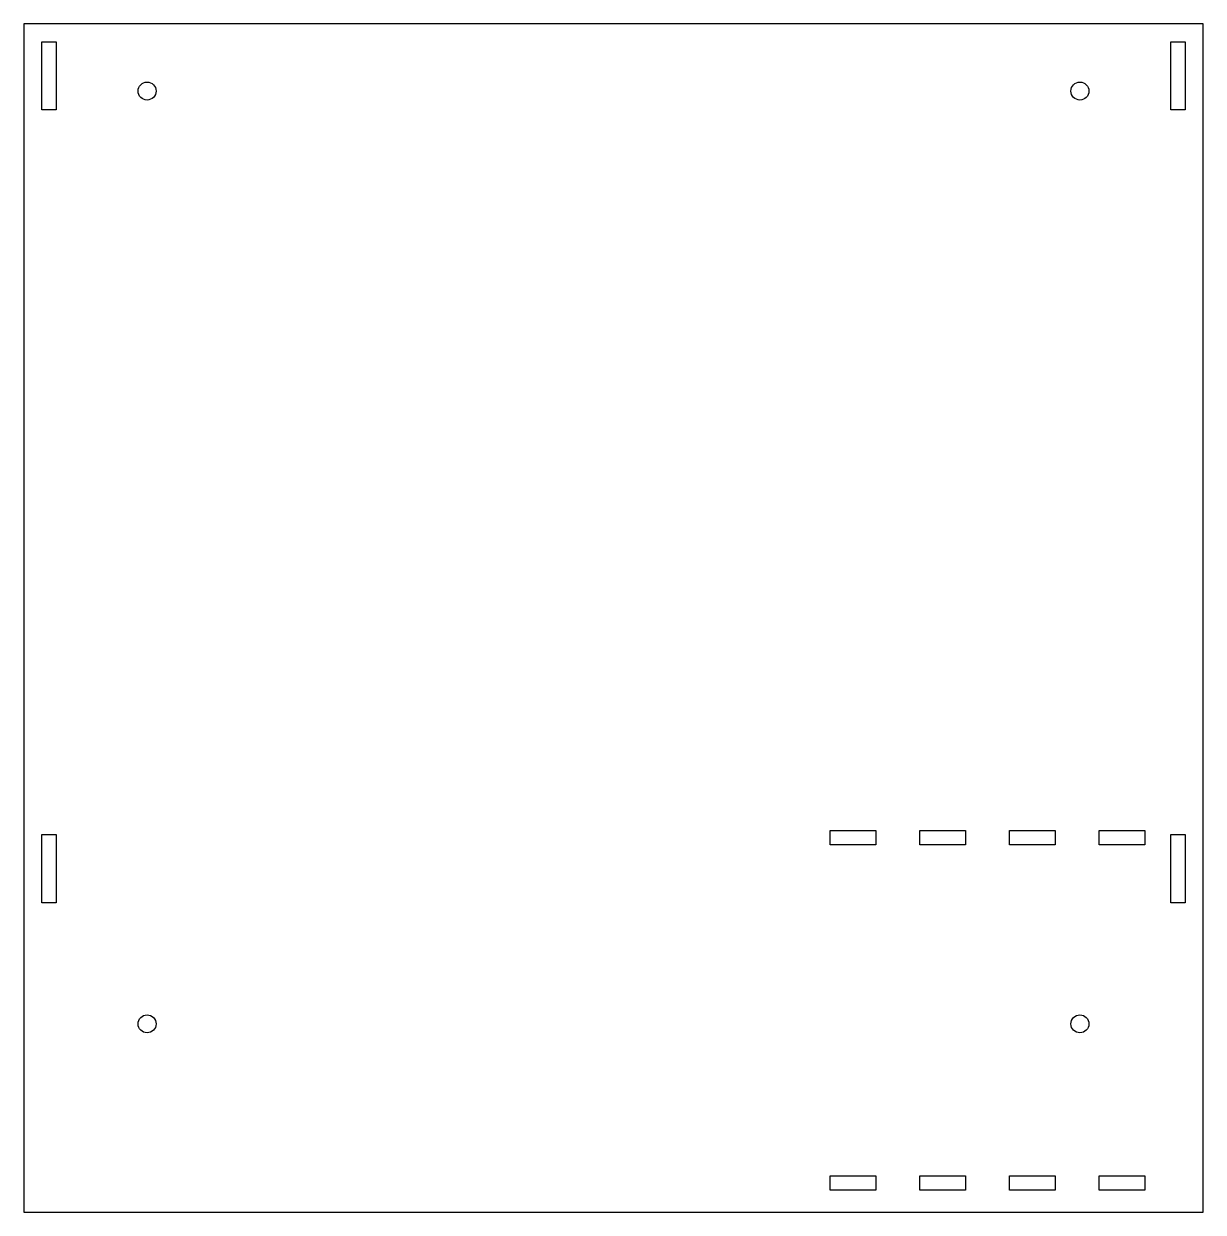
# Model space of a CAD drawing. Header units: millimetres. Extents: x -402 to -139, y 24 to 289.
import ezdxf

# ---------------------------------------------------------------- set-up
doc = ezdxf.new("R2010")
doc.units = ezdxf.units.MM
doc.layers.get('0').update_dxf_attribs({"linetype": 'CONTINUOUS'})

msp = doc.modelspace()

# ---------------------------------------------------------------- linework, layer by layer
for points in [[(-402, 24), (-139, 24), (-139, 289), (-402, 289)], [(-394.8, 285), (-394.8, 269.8), (-398, 269.8), (-398, 285)], [(-146.2, 285), (-143, 285), (-143, 269.8), (-146.2, 269.8)], [(-212, 109.1), (-212, 105.9), (-222.2, 105.9), (-222.2, 109.1)], [(-192, 109.1), (-192, 105.9), (-202.2, 105.9), (-202.2, 109.1)], [(-182.2, 105.9), (-182.2, 109.1), (-172, 109.1), (-172, 105.9)], [(-162.2, 105.9), (-162.2, 109.1), (-152, 109.1), (-152, 105.9)], [(-398, 93), (-398, 108.2), (-394.8, 108.2), (-394.8, 93)], [(-146.2, 93), (-146.2, 108.2), (-143, 108.2), (-143, 93)], [(-222.2, 32.1), (-212, 32.1), (-212, 28.9), (-222.2, 28.9)], [(-202.2, 32.1), (-192, 32.1), (-192, 28.9), (-202.2, 28.9)], [(-172, 28.9), (-182.2, 28.9), (-182.2, 32.1), (-172, 32.1)], [(-162.2, 28.9), (-162.2, 32.1), (-152, 32.1), (-152, 28.9)]]:
    msp.add_lwpolyline(points, close=True)
for centre in [(-374.5, 274), (-166.5, 274), (-374.5, 66), (-166.5, 66)]:
    msp.add_circle(centre, 2)

doc.saveas('drawing.dxf')
